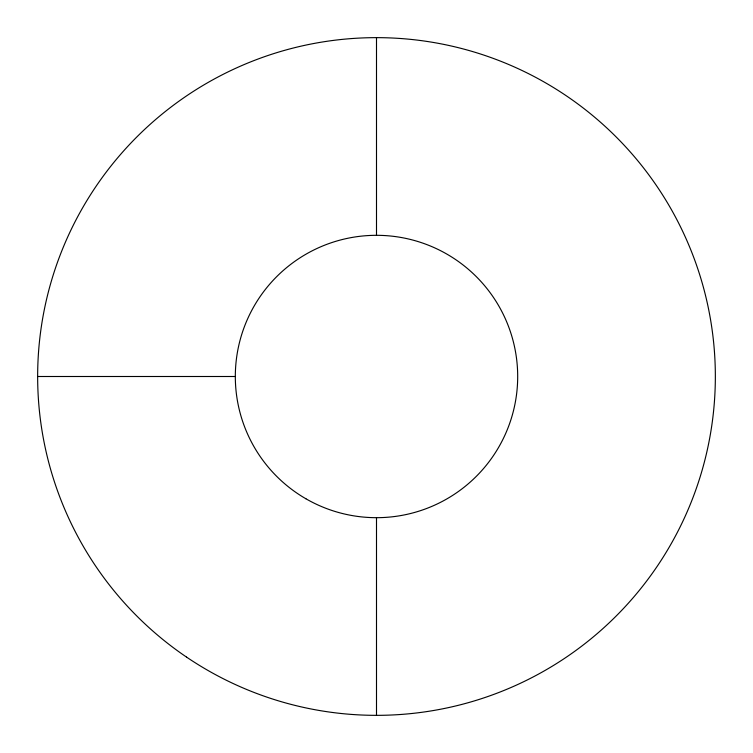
<?xml version="1.0" encoding="UTF-8"?>
<svg xmlns="http://www.w3.org/2000/svg" width="753" height="753" viewBox="0 0 753 753"><rect width="100%" height="100%" fill="white"/><g stroke="black" fill="none" stroke-linecap="round" stroke-linejoin="round"><path stroke-width="1.13" d="M37.65 376.5L235.312 376.5M376.5 37.65L376.5 235.312M376.5 517.688L376.5 715.35M305.906 498.768A141.188 141.188 0 0 0 517.688 376.5A141.188 141.188 0 0 0 305.906 254.232A141.188 141.188 0 0 0 305.906 498.768M186.575 657.115A338.85 338.85 0 0 0 714.484 400.671A338.85 338.85 0 0 0 228.441 71.704A338.85 338.85 0 0 0 186.575 657.115"/></g></svg>
